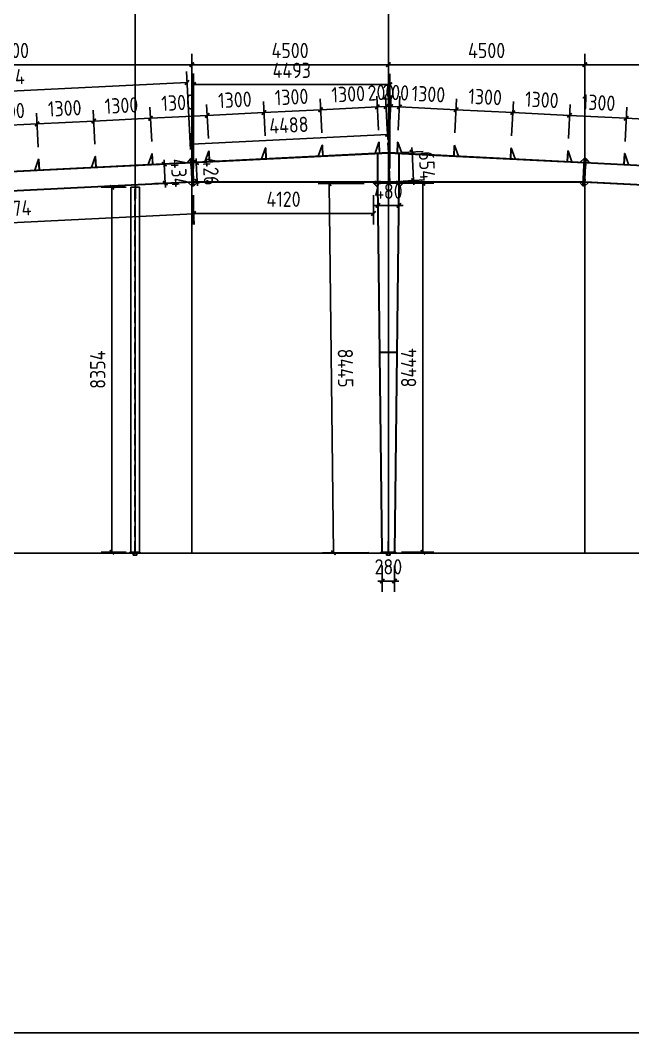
# Model space of a CAD drawing. Extents: x 102162 to 621267, y -39398 to 328893.
# Drawn here: x 190437 to 204461, y 223102 to 246274 of the extents above; entities that cross this region are included whole.
import ezdxf

# ---------------------------------------------------------------- set-up
doc = ezdxf.new("R2010")
doc.units = 0
doc.header["$LTSCALE"] = 1000
doc.header["$MEASUREMENT"] = 0
doc.linetypes.add('DASH', pattern=[0.35, 0.25, -0.1])
doc.layers.add('AXIS', color=3, linetype='Continuous')
doc.layers.add('DOTE', color=1, linetype='Continuous')
doc.styles.get("Standard").update_dxf_attribs({"font": 'gbenor.shx', "bigfont": 'gbcbig.shx'})
doc.dimstyles.get("Standard").update_dxf_attribs({"dimscale": 100, "dimtxt": 3.5, "dimasz": 1, "dimexe": 2.5, "dimexo": 3, "dimgap": 1.5, "dimtad": 1, "dimdec": 0, "dimzin": 0, "dimdsep": 46, "dimtxsty": 'Standard', "dimblk": 'ARCHTICK', "dimcen": 0.09, "dimadec": 0, "dimazin": 0, "dimtfac": 1, "dimtdec": 0, "dimtix": 1, "dimtmove": 2, "dimatfit": 3, "dimfxl": 1, "dimtolj": 1, "dimtzin": 0, "dimarcsym": 0})

# ---------------------------------------------------------------- blocks, each defined once
blk = doc.blocks.new('_ArchTick')
at = {"color": 0, "linetype": 'ByBlock', "const_width": 0.4}
blk.add_lwpolyline([(-0.5, -0.5), (0.5, 0.5)], dxfattribs=at)
blk = doc.blocks.new('*D5330')
at = {"layer": 'AXIS', "color": 0, "lineweight": -2}
for p, q in [((186065, 243169), (186065, 245507)), ((194365, 242097), (194365, 245507)), ((186065, 245257), (194365, 245257))]:
    blk.add_line(p, q, dxfattribs=at)
at = {"layer": 'Defpoints', "color": 0}
for p in [(194365, 245257), (186065, 242869), (194365, 241797)]:
    blk.add_point(p, dxfattribs=at)
at = {"layer": 'AXIS', "color": 0, "lineweight": -2, "xscale": 100, "yscale": 100, "zscale": 100, "rotation": 180}
blk.add_blockref('_ArchTick', (186065, 245257), dxfattribs=at)
at = {"layer": 'AXIS', "color": 0, "lineweight": -2, "xscale": 100, "yscale": 100, "zscale": 100}
blk.add_blockref('_ArchTick', (194365, 245257), dxfattribs=at)
at = {"layer": 'AXIS', "color": 0, "insert": (190215, 245582), "char_height": 350, "attachment_point": 5}
blk.add_mtext('\\A1;8300', dxfattribs=at)
blk = doc.blocks.new('*D5331')
at = {"layer": 'AXIS', "color": 0, "lineweight": -2}
for p, q in [((194365, 242097), (194365, 245507)), ((198865, 244239), (198865, 245507)), ((194365, 245257), (198865, 245257))]:
    blk.add_line(p, q, dxfattribs=at)
at = {"layer": 'Defpoints', "color": 0}
for p in [(198865, 245257), (198865, 243939), (194365, 241797)]:
    blk.add_point(p, dxfattribs=at)
at = {"layer": 'AXIS', "color": 0, "lineweight": -2, "xscale": 100, "yscale": 100, "zscale": 100, "rotation": 180}
blk.add_blockref('_ArchTick', (194365, 245257), dxfattribs=at)
at = {"layer": 'AXIS', "color": 0, "lineweight": -2, "xscale": 100, "yscale": 100, "zscale": 100}
blk.add_blockref('_ArchTick', (198865, 245257), dxfattribs=at)
at = {"layer": 'AXIS', "color": 0, "insert": (196615, 245582), "char_height": 350, "attachment_point": 5}
blk.add_mtext('\\A1;4500', dxfattribs=at)
blk = doc.blocks.new('*D5332')
at = {"layer": 'AXIS', "color": 0, "lineweight": -2}
for p, q in [((198639, 243762), (198600, 244540)), ((198839, 243772), (198800, 244550)), ((198613, 244291), (198513, 244286)), ((198813, 244301), (198613, 244291)), ((198813, 244301), (198912, 244306))]:
    blk.add_line(p, q, dxfattribs=at)
at = {"layer": 'Defpoints', "color": 0}
for p in [(198613, 244291), (198654, 243462), (198854, 243472)]:
    blk.add_point(p, dxfattribs=at)
at = {"layer": 'AXIS', "color": 0, "lineweight": -2, "xscale": 100, "yscale": 100, "zscale": 100}
for p, rotation in [((198613, 244291), 2.862405226122572), ((198813, 244301), 182.8624052261226)]:
    blk.add_blockref('_ArchTick', p, dxfattribs=dict(at, rotation=rotation))
at = {"layer": 'AXIS', "color": 0, "insert": (198696, 244620), "char_height": 350, "attachment_point": 5, "rotation": 2.8624}
blk.add_mtext('\\A1;200', dxfattribs=at)
blk = doc.blocks.new('*D5333')
at = {"layer": 'AXIS', "color": 0, "lineweight": -2}
for p, q in [((197341, 243697), (197302, 244476)), ((198639, 243762), (198600, 244540)), ((198613, 244291), (197314, 244226))]:
    blk.add_line(p, q, dxfattribs=at)
at = {"layer": 'Defpoints', "color": 0}
for p in [(197314, 244226), (197356, 243397), (198654, 243462)]:
    blk.add_point(p, dxfattribs=at)
at = {"layer": 'AXIS', "color": 0, "lineweight": -2, "xscale": 100, "yscale": 100, "zscale": 100}
for p, rotation in [((197314, 244226), 182.8624052245865), ((198613, 244291), 2.862405224586491)]:
    blk.add_blockref('_ArchTick', p, dxfattribs=dict(at, rotation=rotation))
at = {"layer": 'AXIS', "color": 0, "insert": (197947, 244583), "char_height": 350, "attachment_point": 5, "rotation": 2.8624}
blk.add_mtext('\\A1;1300', dxfattribs=at)
blk = doc.blocks.new('*D5334')
at = {"layer": 'AXIS', "color": 0, "lineweight": -2}
for p, q in [((197341, 243697), (197302, 244476)), ((196043, 243632), (196004, 244411)), ((197314, 244226), (196016, 244161))]:
    blk.add_line(p, q, dxfattribs=at)
at = {"layer": 'Defpoints', "color": 0}
for p in [(196016, 244161), (196057, 243332), (197356, 243397)]:
    blk.add_point(p, dxfattribs=at)
at = {"layer": 'AXIS', "color": 0, "lineweight": -2, "xscale": 100, "yscale": 100, "zscale": 100}
for p, rotation in [((197314, 244226), 2.862405224586491), ((196016, 244161), 182.8624052245865)]:
    blk.add_blockref('_ArchTick', p, dxfattribs=dict(at, rotation=rotation))
at = {"layer": 'AXIS', "color": 0, "insert": (196649, 244518), "char_height": 350, "attachment_point": 5, "rotation": 2.8624}
blk.add_mtext('\\A1;1300', dxfattribs=at)
blk = doc.blocks.new('*D5335')
at = {"layer": 'AXIS', "color": 0, "lineweight": -2}
for p, q in [((194744, 243567), (194705, 244346)), ((196043, 243632), (196004, 244411)), ((196016, 244161), (194718, 244096))]:
    blk.add_line(p, q, dxfattribs=at)
at = {"layer": 'Defpoints', "color": 0}
for p in [(194718, 244096), (196057, 243332), (194759, 243267)]:
    blk.add_point(p, dxfattribs=at)
at = {"layer": 'AXIS', "color": 0, "lineweight": -2, "xscale": 100, "yscale": 100, "zscale": 100}
for p, rotation in [((194718, 244096), 182.8624052245865), ((196016, 244161), 2.862405224586491)]:
    blk.add_blockref('_ArchTick', p, dxfattribs=dict(at, rotation=rotation))
at = {"layer": 'AXIS', "color": 0, "insert": (195351, 244453), "char_height": 350, "attachment_point": 5, "rotation": 2.8624}
blk.add_mtext('\\A1;1300', dxfattribs=at)
blk = doc.blocks.new('*D5336')
at = {"layer": 'AXIS', "color": 0, "lineweight": -2}
for p, q in [((193446, 243502), (193407, 244281)), ((194744, 243567), (194705, 244346)), ((194718, 244096), (193419, 244031))]:
    blk.add_line(p, q, dxfattribs=at)
at = {"layer": 'Defpoints', "color": 0}
for p in [(193419, 244031), (193461, 243203), (194759, 243267)]:
    blk.add_point(p, dxfattribs=at)
at = {"layer": 'AXIS', "color": 0, "lineweight": -2, "xscale": 100, "yscale": 100, "zscale": 100}
for p, rotation in [((193419, 244031), 182.8624052245865), ((194718, 244096), 2.862405224586491)]:
    blk.add_blockref('_ArchTick', p, dxfattribs=dict(at, rotation=rotation))
at = {"layer": 'AXIS', "color": 0, "insert": (194052, 244388), "char_height": 350, "attachment_point": 5, "rotation": 2.8624}
blk.add_mtext('\\A1;1300', dxfattribs=at)
blk = doc.blocks.new('*D5337')
at = {"layer": 'AXIS', "color": 0, "lineweight": -2}
for p, q in [((193446, 243502), (193407, 244281)), ((192147, 243437), (192108, 244216)), ((193419, 244031), (192121, 243966))]:
    blk.add_line(p, q, dxfattribs=at)
at = {"layer": 'Defpoints', "color": 0}
for p in [(192121, 243966), (192162, 243138), (193461, 243203)]:
    blk.add_point(p, dxfattribs=at)
at = {"layer": 'AXIS', "color": 0, "lineweight": -2, "xscale": 100, "yscale": 100, "zscale": 100}
for p, rotation in [((192121, 243966), 182.8624052245865), ((193419, 244031), 2.862405224586491)]:
    blk.add_blockref('_ArchTick', p, dxfattribs=dict(at, rotation=rotation))
at = {"layer": 'AXIS', "color": 0, "insert": (192754, 244323), "char_height": 350, "attachment_point": 5, "rotation": 2.8624}
blk.add_mtext('\\A1;1300', dxfattribs=at)
blk = doc.blocks.new('*D5338')
at = {"layer": 'AXIS', "color": 0, "lineweight": -2}
for p, q in [((190849, 243372), (190810, 244151)), ((192147, 243437), (192108, 244216)), ((192121, 243966), (190823, 243901))]:
    blk.add_line(p, q, dxfattribs=at)
at = {"layer": 'Defpoints', "color": 0}
for p in [(190823, 243901), (192162, 243138), (190864, 243073)]:
    blk.add_point(p, dxfattribs=at)
at = {"layer": 'AXIS', "color": 0, "lineweight": -2, "xscale": 100, "yscale": 100, "zscale": 100}
for p, rotation in [((192121, 243966), 2.862405224586491), ((190823, 243901), 182.8624052245865)]:
    blk.add_blockref('_ArchTick', p, dxfattribs=dict(at, rotation=rotation))
at = {"layer": 'AXIS', "color": 0, "insert": (191455, 244258), "char_height": 350, "attachment_point": 5, "rotation": 2.8624}
blk.add_mtext('\\A1;1300', dxfattribs=at)
blk = doc.blocks.new('*D5339')
at = {"layer": 'AXIS', "color": 0, "lineweight": -2}
for p, q in [((189551, 243307), (189512, 244086)), ((190849, 243372), (190810, 244151)), ((190823, 243901), (189524, 243836))]:
    blk.add_line(p, q, dxfattribs=at)
at = {"layer": 'Defpoints', "color": 0}
for p in [(189524, 243836), (189566, 243008), (190864, 243073)]:
    blk.add_point(p, dxfattribs=at)
at = {"layer": 'AXIS', "color": 0, "lineweight": -2, "xscale": 100, "yscale": 100, "zscale": 100}
for p, rotation in [((189524, 243836), 182.8624052245865), ((190823, 243901), 2.862405224586491)]:
    blk.add_blockref('_ArchTick', p, dxfattribs=dict(at, rotation=rotation))
at = {"layer": 'AXIS', "color": 0, "insert": (190157, 244193), "char_height": 350, "attachment_point": 5, "rotation": 2.8624}
blk.add_mtext('\\A1;1300', dxfattribs=at)
blk = doc.blocks.new('*D5426')
at = {"layer": 'AXIS', "color": 0, "lineweight": -2}
for p, q in [((203365, 242097), (203365, 245507)), ((211665, 243169), (211665, 245507)), ((211665, 245257), (203365, 245257))]:
    blk.add_line(p, q, dxfattribs=at)
at = {"layer": 'Defpoints', "color": 0}
for p in [(203365, 245257), (211665, 242869), (203365, 241797)]:
    blk.add_point(p, dxfattribs=at)
at = {"layer": 'AXIS', "color": 0, "lineweight": -2, "xscale": 100, "yscale": 100, "zscale": 100, "rotation": 180}
blk.add_blockref('_ArchTick', (203365, 245257), dxfattribs=at)
at = {"layer": 'AXIS', "color": 0, "lineweight": -2, "xscale": 100, "yscale": 100, "zscale": 100}
blk.add_blockref('_ArchTick', (211665, 245257), dxfattribs=at)
at = {"layer": 'AXIS', "color": 0, "insert": (207515, 245582), "char_height": 350, "attachment_point": 5}
blk.add_mtext('\\A1;8300', dxfattribs=at)
blk = doc.blocks.new('*D5427')
at = {"layer": 'AXIS', "color": 0, "lineweight": -2}
for p, q in [((198865, 244239), (198865, 245507)), ((203365, 242097), (203365, 245507)), ((203365, 245257), (198865, 245257))]:
    blk.add_line(p, q, dxfattribs=at)
at = {"layer": 'Defpoints', "color": 0}
for p in [(198865, 245257), (198865, 243939), (203365, 241797)]:
    blk.add_point(p, dxfattribs=at)
at = {"layer": 'AXIS', "color": 0, "lineweight": -2, "xscale": 100, "yscale": 100, "zscale": 100, "rotation": 180}
blk.add_blockref('_ArchTick', (198865, 245257), dxfattribs=at)
at = {"layer": 'AXIS', "color": 0, "lineweight": -2, "xscale": 100, "yscale": 100, "zscale": 100}
blk.add_blockref('_ArchTick', (203365, 245257), dxfattribs=at)
at = {"layer": 'AXIS', "color": 0, "insert": (201115, 245582), "char_height": 350, "attachment_point": 5}
blk.add_mtext('\\A1;4500', dxfattribs=at)
blk = doc.blocks.new('*D5428')
at = {"layer": 'AXIS', "color": 0, "lineweight": -2}
for p, q in [((198892, 243772), (198931, 244550)), ((199092, 243762), (199130, 244540)), ((198918, 244301), (198818, 244306)), ((198918, 244301), (199118, 244291)), ((199118, 244291), (199218, 244286))]:
    blk.add_line(p, q, dxfattribs=at)
at = {"layer": 'Defpoints', "color": 0}
for p in [(199118, 244291), (198877, 243472), (199077, 243462)]:
    blk.add_point(p, dxfattribs=at)
at = {"layer": 'AXIS', "color": 0, "lineweight": -2, "xscale": 100, "yscale": 100, "zscale": 100}
for p, rotation in [((198918, 244301), 357.1375947738775), ((199118, 244291), 177.1375947738774)]:
    blk.add_blockref('_ArchTick', p, dxfattribs=dict(at, rotation=rotation))
at = {"layer": 'AXIS', "color": 0, "insert": (199034, 244620), "char_height": 350, "attachment_point": 5, "rotation": 357.1376}
blk.add_mtext('\\A1;200', dxfattribs=at)
blk = doc.blocks.new('*D5429')
at = {"layer": 'AXIS', "color": 0, "lineweight": -2}
for p, q in [((199092, 243762), (199130, 244540)), ((200390, 243697), (200429, 244476)), ((199118, 244291), (200416, 244226))]:
    blk.add_line(p, q, dxfattribs=at)
at = {"layer": 'Defpoints', "color": 0}
for p in [(200416, 244226), (199077, 243462), (200375, 243397)]:
    blk.add_point(p, dxfattribs=at)
at = {"layer": 'AXIS', "color": 0, "lineweight": -2, "xscale": 100, "yscale": 100, "zscale": 100}
for p, rotation in [((199118, 244291), 177.1375947754135), ((200416, 244226), 357.1375947754135)]:
    blk.add_blockref('_ArchTick', p, dxfattribs=dict(at, rotation=rotation))
at = {"layer": 'AXIS', "color": 0, "insert": (199783, 244583), "char_height": 350, "attachment_point": 5, "rotation": 357.1376}
blk.add_mtext('\\A1;1300', dxfattribs=at)
blk = doc.blocks.new('*D5430')
at = {"layer": 'AXIS', "color": 0, "lineweight": -2}
for p, q in [((200390, 243697), (200429, 244476)), ((201688, 243632), (201727, 244411)), ((200416, 244226), (201715, 244161))]:
    blk.add_line(p, q, dxfattribs=at)
at = {"layer": 'Defpoints', "color": 0}
for p in [(201715, 244161), (200375, 243397), (201673, 243332)]:
    blk.add_point(p, dxfattribs=at)
at = {"layer": 'AXIS', "color": 0, "lineweight": -2, "xscale": 100, "yscale": 100, "zscale": 100}
for p, rotation in [((200416, 244226), 177.1375947754135), ((201715, 244161), 357.1375947754135)]:
    blk.add_blockref('_ArchTick', p, dxfattribs=dict(at, rotation=rotation))
at = {"layer": 'AXIS', "color": 0, "insert": (201082, 244518), "char_height": 350, "attachment_point": 5, "rotation": 357.1376}
blk.add_mtext('\\A1;1300', dxfattribs=at)
blk = doc.blocks.new('*D5431')
at = {"layer": 'AXIS', "color": 0, "lineweight": -2}
for p, q in [((201688, 243632), (201727, 244411)), ((202987, 243567), (203026, 244346)), ((201715, 244161), (203013, 244096))]:
    blk.add_line(p, q, dxfattribs=at)
at = {"layer": 'Defpoints', "color": 0}
for p in [(203013, 244096), (201673, 243332), (202972, 243267)]:
    blk.add_point(p, dxfattribs=at)
at = {"layer": 'AXIS', "color": 0, "lineweight": -2, "xscale": 100, "yscale": 100, "zscale": 100}
for p, rotation in [((201715, 244161), 177.1375947754135), ((203013, 244096), 357.1375947754135)]:
    blk.add_blockref('_ArchTick', p, dxfattribs=dict(at, rotation=rotation))
at = {"layer": 'AXIS', "color": 0, "insert": (202380, 244453), "char_height": 350, "attachment_point": 5, "rotation": 357.1376}
blk.add_mtext('\\A1;1300', dxfattribs=at)
blk = doc.blocks.new('*D5432')
at = {"layer": 'AXIS', "color": 0, "lineweight": -2}
for p, q in [((202987, 243567), (203026, 244346)), ((204285, 243502), (204324, 244281)), ((203013, 244096), (204311, 244031))]:
    blk.add_line(p, q, dxfattribs=at)
at = {"layer": 'Defpoints', "color": 0}
for p in [(204311, 244031), (202972, 243267), (204270, 243203)]:
    blk.add_point(p, dxfattribs=at)
at = {"layer": 'AXIS', "color": 0, "lineweight": -2, "xscale": 100, "yscale": 100, "zscale": 100}
for p, rotation in [((203013, 244096), 177.1375947754135), ((204311, 244031), 357.1375947754135)]:
    blk.add_blockref('_ArchTick', p, dxfattribs=dict(at, rotation=rotation))
at = {"layer": 'AXIS', "color": 0, "insert": (203679, 244388), "char_height": 350, "attachment_point": 5, "rotation": 357.1376}
blk.add_mtext('\\A1;1300', dxfattribs=at)
blk = doc.blocks.new('*D5433')
at = {"layer": 'AXIS', "color": 0, "lineweight": -2}
for p, q in [((204285, 243502), (204324, 244281)), ((204311, 244031), (205610, 243966)), ((205583, 243437), (205622, 244216))]:
    blk.add_line(p, q, dxfattribs=at)
at = {"layer": 'Defpoints', "color": 0}
for p in [(205610, 243966), (204270, 243203), (205568, 243138)]:
    blk.add_point(p, dxfattribs=at)
at = {"layer": 'AXIS', "color": 0, "lineweight": -2, "xscale": 100, "yscale": 100, "zscale": 100}
for p, rotation in [((204311, 244031), 177.1375947754135), ((205610, 243966), 357.1375947754135)]:
    blk.add_blockref('_ArchTick', p, dxfattribs=dict(at, rotation=rotation))
at = {"layer": 'AXIS', "color": 0, "insert": (204977, 244323), "char_height": 350, "attachment_point": 5, "rotation": 357.1376}
blk.add_mtext('\\A1;1300', dxfattribs=at)
blk = doc.blocks.new('*D5241')
at = {"color": 0, "lineweight": -2}
for p, q in [((194385, 242269), (194418, 241597)), ((186121, 241856), (186154, 241184)), ((186142, 241434), (194406, 241847))]:
    blk.add_line(p, q, dxfattribs=at)
at = {"layer": 'Defpoints', "color": 0}
for p in [(194370, 242569), (186106, 242155), (194406, 241847)]:
    blk.add_point(p, dxfattribs=at)
at = {"color": 0, "lineweight": -2, "xscale": 100, "yscale": 100, "zscale": 100}
for p, rotation in [((194406, 241847), 2.862405226111923), ((186142, 241434), 182.8624052261119)]:
    blk.add_blockref('_ArchTick', p, dxfattribs=dict(at, rotation=rotation))
at = {"color": 0, "insert": (190258, 241965), "char_height": 350, "attachment_point": 5, "rotation": 2.8624}
blk.add_mtext('\\A1;8274', dxfattribs=at)
blk = doc.blocks.new('*D5446')
at = {"color": 0, "lineweight": -2}
for p, q in [((194332, 243318), (194243, 245100)), ((185992, 244437), (194256, 244850)), ((186068, 242905), (185979, 244686))]:
    blk.add_line(p, q, dxfattribs=at)
at = {"layer": 'Defpoints', "color": 0}
for p in [(194256, 244850), (194347, 243018), (186083, 242605)]:
    blk.add_point(p, dxfattribs=at)
at = {"color": 0, "lineweight": -2, "xscale": 100, "yscale": 100, "zscale": 100}
for p, rotation in [((194256, 244850), 2.862405226111923), ((185992, 244437), 182.8624052261119)]:
    blk.add_blockref('_ArchTick', p, dxfattribs=dict(at, rotation=rotation))
at = {"color": 0, "insert": (190108, 244968), "char_height": 350, "attachment_point": 5, "rotation": 2.8624}
blk.add_mtext('\\A1;8274', dxfattribs=at)
blk = doc.blocks.new('*D5447')
at = {"color": 0, "lineweight": -2}
for p, q in [((194468, 243012), (194462, 243112)), ((194468, 243012), (194489, 242587)), ((194684, 243023), (194717, 243025)), ((194489, 242587), (194495, 242487)), ((194705, 242598), (194739, 242600))]:
    blk.add_line(p, q, dxfattribs=at)
at = {"layer": 'Defpoints', "color": 0}
for p in [(194384, 243008), (194406, 242582), (194489, 242587)]:
    blk.add_point(p, dxfattribs=at)
at = {"color": 0, "lineweight": -2, "xscale": 100, "yscale": 100, "zscale": 100}
for p, rotation in [((194468, 243012), 272.9438324779391), ((194489, 242587), 92.94383247793904)]:
    blk.add_blockref('_ArchTick', p, dxfattribs=dict(at, rotation=rotation))
at = {"color": 0, "insert": (194803, 242816), "char_height": 350, "attachment_point": 5, "rotation": 272.9438}
blk.add_mtext('\\A1;426', dxfattribs=at)
blk = doc.blocks.new('*D5448')
at = {"color": 0, "lineweight": -2}
for p, q in [((193735, 242979), (193730, 243079)), ((194048, 242995), (193486, 242967)), ((193735, 242979), (193757, 242546)), ((194070, 242562), (193507, 242534)), ((193757, 242546), (193762, 242446))]:
    blk.add_line(p, q, dxfattribs=at)
at = {"layer": 'Defpoints', "color": 0}
for p in [(194348, 243010), (193757, 242546), (194369, 242577)]:
    blk.add_point(p, dxfattribs=at)
at = {"color": 0, "lineweight": -2, "xscale": 100, "yscale": 100, "zscale": 100}
for p, rotation in [((193735, 242979), 272.8624052261137), ((193757, 242546), 92.86240522611367)]:
    blk.add_blockref('_ArchTick', p, dxfattribs=dict(at, rotation=rotation))
at = {"color": 0, "insert": (194071, 242779), "char_height": 350, "attachment_point": 5, "rotation": 272.8624}
blk.add_mtext('\\A1;434', dxfattribs=at)
blk = doc.blocks.new('*D5449')
at = {"color": 0, "lineweight": -2}
for p, q in [((198850, 243544), (198832, 243911)), ((194368, 243320), (194350, 243687)), ((194362, 243438), (198845, 243662))]:
    blk.add_line(p, q, dxfattribs=at)
at = {"layer": 'Defpoints', "color": 0}
for p in [(198845, 243662), (198865, 243244), (194383, 243020)]:
    blk.add_point(p, dxfattribs=at)
at = {"color": 0, "lineweight": -2, "xscale": 100, "yscale": 100, "zscale": 100}
for p, rotation in [((198845, 243662), 2.862405226112699), ((194362, 243438), 182.8624052261127)]:
    blk.add_blockref('_ArchTick', p, dxfattribs=dict(at, rotation=rotation))
at = {"color": 0, "insert": (196587, 243874), "char_height": 350, "attachment_point": 5, "rotation": 2.8624}
blk.add_mtext('\\A1;4488', dxfattribs=at)
blk = doc.blocks.new('*D5450')
at = {"color": 0, "lineweight": -2}
for p, q in [((198725, 233799), (198725, 233190)), ((199006, 233799), (199006, 233190)), ((198725, 233440), (198625, 233440)), ((198725, 233440), (199006, 233440)), ((199006, 233440), (199106, 233440))]:
    blk.add_line(p, q, dxfattribs=at)
at = {"layer": 'Defpoints', "color": 0}
for p in [(198725, 234099), (199006, 234099), (199006, 233440)]:
    blk.add_point(p, dxfattribs=at)
at = {"color": 0, "lineweight": -2, "xscale": 100, "yscale": 100, "zscale": 100}
blk.add_blockref('_ArchTick', (198725, 233440), dxfattribs=at)
at = {"color": 0, "lineweight": -2, "xscale": 100, "yscale": 100, "zscale": 100, "rotation": 180}
blk.add_blockref('_ArchTick', (199006, 233440), dxfattribs=at)
at = {"color": 0, "insert": (198865, 233765), "char_height": 350, "attachment_point": 5}
blk.add_mtext('\\A1;280', dxfattribs=at)
blk = doc.blocks.new('*D5452')
at = {"color": 0, "lineweight": -2}
for p, q in [((192865, 242453), (192286, 242453)), ((192536, 234099), (192536, 242453)), ((192865, 234099), (192286, 234099))]:
    blk.add_line(p, q, dxfattribs=at)
at = {"layer": 'Defpoints', "color": 0}
for p in [(192536, 242453), (193165, 242453), (193165, 234099)]:
    blk.add_point(p, dxfattribs=at)
at = {"color": 0, "lineweight": -2, "xscale": 100, "yscale": 100, "zscale": 100}
for p, rotation in [((192536, 242453), 90), ((192536, 234099), 270)]:
    blk.add_blockref('_ArchTick', p, dxfattribs=dict(at, rotation=rotation))
at = {"color": 0, "insert": (192211, 238276), "char_height": 350, "attachment_point": 5, "rotation": 90}
blk.add_mtext('\\A1;8354', dxfattribs=at)
blk = doc.blocks.new('*D5459')
at = {"color": 0, "lineweight": -2}
for p, q in [((194406, 242270), (194406, 241603)), ((198525, 242269), (198525, 241602)), ((194406, 241853), (198525, 241852))]:
    blk.add_line(p, q, dxfattribs=at)
at = {"layer": 'Defpoints', "color": 0}
for p in [(194406, 242570), (198525, 242569), (198525, 241852)]:
    blk.add_point(p, dxfattribs=at)
at = {"color": 0, "lineweight": -2, "xscale": 100, "yscale": 100, "zscale": 100}
for p, rotation in [((194406, 241853), 179.9812379222273), ((198525, 241852), 359.9812379222274)]:
    blk.add_blockref('_ArchTick', p, dxfattribs=dict(at, rotation=rotation))
at = {"color": 0, "insert": (196465, 242178), "char_height": 350, "attachment_point": 5, "rotation": 359.9812}
blk.add_mtext('\\A1;4120', dxfattribs=at)
blk = doc.blocks.new('*D5460')
at = {"color": 0, "lineweight": -2}
for p, q in [((199410, 243259), (199405, 243359)), ((199165, 243247), (199660, 243272)), ((199443, 242606), (199410, 243259)), ((199198, 242594), (199692, 242618)), ((199443, 242606), (199448, 242506))]:
    blk.add_line(p, q, dxfattribs=at)
at = {"layer": 'Defpoints', "color": 0}
for p in [(198865, 243232), (199410, 243259), (198898, 242579)]:
    blk.add_point(p, dxfattribs=at)
at = {"color": 0, "lineweight": -2, "xscale": 100, "yscale": 100, "zscale": 100}
for p, rotation in [((199410, 243259), 272.8624052261061), ((199443, 242606), 92.86240522610613)]:
    blk.add_blockref('_ArchTick', p, dxfattribs=dict(at, rotation=rotation))
at = {"color": 0, "insert": (199751, 242949), "char_height": 350, "attachment_point": 5, "rotation": 272.8624}
blk.add_mtext('\\A1;654', dxfattribs=at)
blk = doc.blocks.new('*D5461')
at = {"color": 0, "lineweight": -2}
for p, q in [((194405, 242882), (194407, 245054)), ((198898, 242879), (198900, 245051)), ((194407, 244804), (198900, 244801))]:
    blk.add_line(p, q, dxfattribs=at)
at = {"layer": 'Defpoints', "color": 0}
for p in [(198900, 244801), (194405, 242582), (198898, 242579)]:
    blk.add_point(p, dxfattribs=at)
at = {"color": 0, "lineweight": -2, "xscale": 100, "yscale": 100, "zscale": 100}
for p, rotation in [((194407, 244804), 179.9520881201546), ((198900, 244801), 359.9520881201546)]:
    blk.add_blockref('_ArchTick', p, dxfattribs=dict(at, rotation=rotation))
at = {"color": 0, "insert": (196654, 245128), "char_height": 350, "attachment_point": 5, "rotation": 359.9521}
blk.add_mtext('\\A1;4493', dxfattribs=at)
blk = doc.blocks.new('*D5383')
at = {"color": 0, "lineweight": -2}
for p, q in [((198315, 242539), (197258, 242527)), ((197508, 242530), (197608, 234086)), ((198415, 234095), (197358, 234083))]:
    blk.add_line(p, q, dxfattribs=at)
at = {"layer": 'Defpoints', "color": 0}
for p in [(198615, 242543), (197608, 234086), (198715, 234099)]:
    blk.add_point(p, dxfattribs=at)
at = {"color": 0, "lineweight": -2, "xscale": 100, "yscale": 100, "zscale": 100}
for p, rotation in [((197508, 242530), 90.67679729650712), ((197608, 234086), 270.6767972965071)]:
    blk.add_blockref('_ArchTick', p, dxfattribs=dict(at, rotation=rotation))
at = {"color": 0, "insert": (197883, 238312), "char_height": 350, "attachment_point": 5, "rotation": 270.6768}
blk.add_mtext('\\A1;8445', dxfattribs=at)
blk = doc.blocks.new('*D5384')
at = {"color": 0, "lineweight": -2}
for p, q in [((199165, 242543), (199905, 242543)), ((199655, 234099), (199655, 242543)), ((199165, 234099), (199905, 234099))]:
    blk.add_line(p, q, dxfattribs=at)
at = {"layer": 'Defpoints', "color": 0}
for p in [(198865, 242543), (199655, 242543), (198865, 234099)]:
    blk.add_point(p, dxfattribs=at)
at = {"color": 0, "lineweight": -2, "xscale": 100, "yscale": 100, "zscale": 100}
for p, rotation in [((199655, 242543), 90), ((199655, 234099), 270)]:
    blk.add_blockref('_ArchTick', p, dxfattribs=dict(at, rotation=rotation))
at = {"color": 0, "insert": (199330, 238321), "char_height": 350, "attachment_point": 5, "rotation": 90}
blk.add_mtext('\\A1;8444', dxfattribs=at)
blk = doc.blocks.new('*D5385')
at = {"color": 0, "lineweight": -2}
for p, q in [((198625, 242243), (198625, 241786)), ((199105, 242243), (199105, 241786)), ((198625, 242036), (198525, 242036)), ((198625, 242036), (199105, 242036)), ((199105, 242036), (199205, 242036))]:
    blk.add_line(p, q, dxfattribs=at)
at = {"layer": 'Defpoints', "color": 0}
for p in [(198625, 242543), (199105, 242543), (199105, 242036)]:
    blk.add_point(p, dxfattribs=at)
at = {"color": 0, "lineweight": -2, "xscale": 100, "yscale": 100, "zscale": 100}
blk.add_blockref('_ArchTick', (198625, 242036), dxfattribs=at)
at = {"color": 0, "lineweight": -2, "xscale": 100, "yscale": 100, "zscale": 100, "rotation": 180}
blk.add_blockref('_ArchTick', (199105, 242036), dxfattribs=at)
at = {"color": 0, "insert": (198865, 242361), "char_height": 350, "attachment_point": 5}
blk.add_mtext('\\A1;480', dxfattribs=at)

msp = doc.modelspace()

# ---------------------------------------------------------------- linework, layer by layer
for p, q in [((194365.4, 234079), (194365.4, 243379)), ((203365.4, 234079), (203365.4, 243379)), ((198865.4, 243244), (186065.4, 242604)), ((198865.4, 243232), (194384, 243007.9)), ((198615.4, 242579), (198614.9, 243219.5)), ((198625.4, 242579), (198624.9, 243219.5)), ((198865.4, 243244), (211665.4, 242604)), ((198865.4, 243232), (203346.8, 243007.9)), ((199105.4, 242579), (199105.9, 243219.5)), ((199115.4, 242579), (199115.9, 243219.5)), ((194365.8, 243011), (186083.8, 242596.9)), ((203365, 243011), (211647, 242596.9)), ((194369.5, 242576.7), (186087.5, 242162.6)), ((194369.9, 242568.7), (186087.9, 242154.6)), ((194405.2, 242582.5), (199205.4, 242578.4)), ((194405.8, 242570.5), (198525.4, 242569.1)), ((203325.5, 242582.5), (198525.4, 242578.4)), ((198615.4, 242543), (198715.2, 234099)), ((198715.2, 234099), (198615.4, 242543)), ((198625.4, 242543), (198725.2, 234099)), ((198725.2, 234099), (198625.4, 242543)), ((199005.6, 234099), (199105.4, 242543)), ((199105.4, 242543), (199005.6, 234099)), ((199015.6, 234099), (199115.4, 242543)), ((199115.4, 242543), (199015.6, 234099)), ((203324.9, 242570.5), (199205.4, 242569.1)), ((203342.9, 242569.6), (211642.9, 242154.6)), ((203361.3, 242576.7), (211643.3, 242162.6)), ((177562.3, 234079), (220234.7, 234079))]:
    msp.add_line(p, q)
at = {"color": 2}
for p, q in [((195963, 243098.9), (196050.4, 243353.6)), ((196050.4, 243353.6), (196056.4, 243353.9)), ((196062.9, 243103.9), (196050.4, 243353.6)), ((196068.9, 243104.2), (196056.4, 243353.9)), ((196057.5, 243332.3), (196068.9, 243104.2)), ((197261.4, 243163.8), (197348.8, 243418.5)), ((197348.8, 243418.5), (197354.8, 243418.8)), ((197361.3, 243168.8), (197348.8, 243418.5)), ((197367.3, 243169.1), (197354.8, 243418.8)), ((197355.9, 243397.3), (197367.3, 243169.1)), ((198559.8, 243228.7), (198647.2, 243483.4)), ((198647.2, 243483.4), (198653.2, 243483.7)), ((198659.7, 243233.7), (198647.2, 243483.4)), ((198665.6, 243234), (198653.2, 243483.7)), ((198854, 243472.2), (198865.4, 243244)), ((198876.8, 243472.2), (198865.4, 243244)), ((199065.1, 243234), (199077.6, 243483.7)), ((199071.1, 243233.7), (199083.6, 243483.4)), ((199083.6, 243483.4), (199077.6, 243483.7)), ((199171, 243228.7), (199083.6, 243483.4)), ((200363.5, 243169.1), (200376, 243418.8)), ((200374.9, 243397.3), (200363.5, 243169.1)), ((200369.5, 243168.8), (200382, 243418.5)), ((200382, 243418.5), (200376, 243418.8)), ((200469.4, 243163.8), (200382, 243418.5)), ((201661.9, 243104.2), (201674.4, 243353.9)), ((201673.3, 243332.3), (201661.9, 243104.2)), ((201667.9, 243103.9), (201680.4, 243353.6)), ((201680.4, 243353.6), (201674.4, 243353.9)), ((201767.8, 243098.9), (201680.4, 243353.6)), ((190769.5, 242839.2), (190856.9, 243093.9)), ((190856.9, 243093.9), (190862.9, 243094.2)), ((190869.4, 242844.2), (190856.9, 243093.9)), ((190875.4, 242844.5), (190862.9, 243094.2)), ((192067.9, 242904.1), (192155.3, 243158.8)), ((192155.3, 243158.8), (192161.3, 243159.1)), ((192167.8, 242909.1), (192155.3, 243158.8)), ((192173.8, 242909.4), (192161.3, 243159.1)), ((192162.3, 243137.6), (192173.8, 242909.4)), ((193366.3, 242969.1), (193453.7, 243223.7)), ((193453.7, 243223.7), (193459.6, 243224)), ((193466.1, 242974.1), (193453.7, 243223.7)), ((193472.1, 242974.4), (193459.6, 243224)), ((193460.7, 243202.5), (193472.1, 242974.4)), ((194342.9, 243108), (194257.5, 243013.6)), ((194342.9, 243108), (194378.9, 243109.8)), ((194374.4, 242478.8), (194342.9, 243108)), ((194392.4, 242479.7), (194360.9, 243108.9)), ((194410.3, 242480.6), (194378.9, 243109.8)), ((194378.9, 243109.8), (194473.3, 243024.4)), ((194664.6, 243034), (194752, 243288.7)), ((194752, 243288.7), (194758, 243289)), ((194764.5, 243039), (194752, 243288.7)), ((194770.5, 243039.3), (194758, 243289)), ((194759.1, 243267.4), (194770.5, 243039.3)), ((198865.4, 243244), (198865.4, 242569)), ((198865.4, 243244), (198865.4, 242569)), ((202960.3, 243039.3), (202972.8, 243289)), ((202971.7, 243267.4), (202960.3, 243039.3)), ((202966.3, 243039), (202978.8, 243288.7)), ((202978.8, 243288.7), (202972.8, 243289)), ((203066.1, 243034), (202978.8, 243288.7)), ((203351.9, 243109.8), (203257.5, 243024.4)), ((203320.5, 242480.6), (203351.9, 243109.8)), ((203338.4, 242479.7), (203369.9, 243108.9)), ((203387.9, 243108), (203351.9, 243109.8)), ((203356.4, 242478.8), (203387.9, 243108)), ((203387.9, 243108), (203473.3, 243013.6)), ((204258.7, 242974.4), (204271.1, 243224)), ((204270.1, 243202.5), (204258.7, 242974.4)), ((204264.7, 242974.1), (204277.1, 243223.7)), ((204277.1, 243223.7), (204271.1, 243224)), ((204364.5, 242969.1), (204277.1, 243223.7)), ((190864, 243072.7), (190875.4, 242844.5)), ((194325.2, 243062.1), (194401.1, 243065.9)), ((194330.2, 242962.2), (194406.1, 242966)), ((194365.4, 243019), (194387.9, 242569.6)), ((203400.6, 242962.2), (203324.7, 242966)), ((203405.6, 243062.1), (203329.7, 243065.9)), ((203365.4, 243019), (203342.9, 242569.6)), ((194347.2, 242622.6), (194423.1, 242626.4)), ((203383.6, 242622.6), (203307.7, 242626.4)), ((193065.4, 242453.5), (193165.4, 242453.5)), ((193068.4, 242453.5), (193068.4, 242503.6)), ((193068.4, 242453.5), (193068.4, 242183.5)), ((193078.4, 242183.5), (193078.4, 242504.1)), ((194374.4, 242478.8), (194280, 242562)), ((194352.2, 242522.7), (194428.1, 242526.5)), ((194374.4, 242478.8), (194410.3, 242480.6)), ((194410.3, 242480.6), (194491.6, 242570.4)), ((198525.4, 242561), (198525.4, 242579)), ((198525.4, 242579), (199205.4, 242579)), ((198865.4, 242561), (198525.4, 242561)), ((198525.4, 242561), (198525.4, 242543)), ((198525.4, 242543), (199205.4, 242543)), ((198525.4, 242543), (198616.5, 242453)), ((198570.4, 242599), (198570.4, 242523)), ((198670.4, 242599), (198670.4, 242523)), ((199205.4, 242561), (198865.4, 242561)), ((199060.4, 242523), (199060.4, 242598.5)), ((199205.4, 242543), (199115.4, 242453)), ((199160.4, 242523), (199160.4, 242598.5)), ((199205.4, 242579), (199205.4, 242561)), ((199205.4, 242543), (199205.4, 242561)), ((203320.5, 242480.6), (203239.2, 242570.4)), ((203378.6, 242522.7), (203302.7, 242526.5)), ((203356.4, 242478.8), (203320.5, 242480.6)), ((203356.4, 242478.8), (203450.8, 242562)), ((193068.4, 242183.5), (193078.4, 242183.5)), ((198671.1, 238679), (199059.7, 238679)), ((198671.1, 238671), (199059.7, 238671)), ((198861.4, 234099), (198861.4, 234349)), ((198861.4, 234349), (198865.4, 234349)), ((198865.4, 234349), (198861.4, 234349)), ((198861.4, 234349), (198861.4, 234099)), ((198865.4, 234349), (198869.4, 234349)), ((198869.4, 234349), (198865.4, 234349)), ((198869.4, 234349), (198869.4, 234099)), ((198869.4, 234099), (198869.4, 234349)), ((192945.4, 234079), (192945.4, 234099)), ((192945.4, 234099), (193185.4, 234099)), ((193065.4, 234079), (192945.4, 234079)), ((193185.4, 234079), (193065.4, 234079)), ((193185.4, 234099), (193185.4, 234079)), ((198695.4, 234079), (198695.4, 234099)), ((198695.4, 234099), (199035.4, 234099)), ((199035.4, 234099), (198695.4, 234099)), ((198695.4, 234099), (198695.4, 234079)), ((198865.4, 234079), (198695.4, 234079)), ((198695.4, 234079), (198865.4, 234079)), ((198869.4, 234099), (198861.4, 234099)), ((198861.4, 234099), (198869.4, 234099)), ((199035.4, 234079), (198865.4, 234079)), ((198865.4, 234079), (199035.4, 234079)), ((199035.4, 234099), (199035.4, 234079)), ((199035.4, 234079), (199035.4, 234099))]:
    msp.add_line(p, q, dxfattribs=at)
at = {"color": 1}
msp.add_line((198898.1, 242578.7), (198865.4, 243232), dxfattribs=at)
at = {"color": 0}
msp.add_line((193165.4, 242453.5), (192965.4, 242453.5), dxfattribs=at)
at = {"color": 6}
for p, q in [((193025.4, 234079), (193025.4, 234029)), ((193035.4, 234079), (193035.4, 234029)), ((193095.4, 234029), (193095.4, 234079)), ((193105.4, 234029), (193105.4, 234079)), ((198825.4, 234079), (198825.4, 234029)), ((198825.4, 234029), (198825.4, 234079)), ((198835.4, 234079), (198835.4, 234029)), ((198835.4, 234029), (198835.4, 234079)), ((198895.4, 234029), (198895.4, 234079)), ((198895.4, 234079), (198895.4, 234029)), ((198905.4, 234029), (198905.4, 234079)), ((198905.4, 234079), (198905.4, 234029)), ((193025.4, 234029), (193105.4, 234029)), ((198825.4, 234029), (198905.4, 234029)), ((198905.4, 234029), (198825.4, 234029))]:
    msp.add_line(p, q, dxfattribs=at)
msp.add_lwpolyline([(176411.7, 254601.7), (220961.7, 254601.7), (220961.7, 223101.7), (176411.7, 223101.7)], close=True)
at = {"layer": 'DOTE'}
for p, q in [((193065.4, 234079), (193065.4, 250116.1)), ((198865.4, 234079), (198865.4, 250116.1))]:
    msp.add_line(p, q, dxfattribs=at)
at = {"layer": 'DOTE', "color": 0}
for p, q in [((192965.4, 234099), (192965.4, 242453.5)), ((193165.4, 234099), (193165.4, 242453.5))]:
    msp.add_line(p, q, dxfattribs=at)
at = {"layer": 'DOTE', "color": 0, "linetype": 'DASH'}
for p, q in [((193062.4, 234099), (193062.4, 242453.5)), ((193068.4, 234099), (193068.4, 242453.5))]:
    msp.add_line(p, q, dxfattribs=at)

# ---------------------------------------------------------------- dimensions: what is measured, and where the dimension line sits
at = {"color": 1}
for p1, p2, distance, picture, middle in [((186083.4, 242604.9), (194347.4, 243018.1), 1834.1, '*D5446', (190107.6, 244967.9)), ((194405.2, 242582.5), (198898.1, 242578.7), 2222, '*D5461', (196653.8, 245127.5)), ((194383.4, 243019.9), (198865.4, 243244), 418.3, '*D5449', (196587.3, 243874.3)), ((198898.1, 242578.7), (198865.4, 243232), -545.4, '*D5460', (199751, 242948.8)), ((194347.8, 243010.1), (194369.5, 242576.7), -613.4, '*D5448', (194070.6, 242779)), ((194384, 243007.9), (194405.9, 242582.5), 83.7, '*D5447', (194803, 242816.2)), ((186105.8, 242155.5), (194369.9, 242568.7), -722.4, '*D5241', (190257.7, 241965.2)), ((193165.3959, 234099.0139), (193165.3959, 242453.4517), 629.781, '*D5452', (192210.615, 238276.2328)), ((194405.8, 242570.5), (198525.4, 242569.1), -717.1, '*D5459', (196465.5, 242177.7)), ((198615.4, 242543), (198715.2, 234099), -1107.2, '*D5383', (197883.2, 238311.8))]:
    dim = msp.add_aligned_dim(p1=p1, p2=p2, distance=distance, dimstyle='Standard', dxfattribs=at)
    dim.commit()
    dim.dimension.update_dxf_attribs({"geometry": picture, "text_midpoint": middle})
for base, p1, p2, picture, middle in [((199105.4, 242035.8), (198625.4, 242543), (199105.4, 242543), '*D5385', (198865.4, 242360.8)), ((199005.6, 233439.8), (198725.2, 234099), (199005.6, 234099), '*D5450', (198865.4, 233764.8))]:
    dim = msp.add_linear_dim(base=base, p1=p1, p2=p2, dimstyle='Standard', dxfattribs=at)
    dim.commit()
    dim.dimension.update_dxf_attribs({"geometry": picture, "text_midpoint": middle})
dim = msp.add_linear_dim(base=(199655.1, 242543), p1=(198865.4, 234099), p2=(198865.4, 242543), angle=90, dimstyle='Standard', dxfattribs=at)
dim.commit()
dim.dimension.update_dxf_attribs({"geometry": '*D5384', "text_midpoint": (199330.1, 238321)})
at = {"layer": 'AXIS'}
for base, p1, p2, picture, middle in [((194365.4, 245257.2), (186065.4, 242869.2), (194365.4, 241797.2), '*D5330', (190215.4, 245582.2)), ((198865.4, 245257.2), (194365.4, 241797.2), (198865.4, 243939.1), '*D5331', (196615.4, 245582.2))]:
    dim = msp.add_linear_dim(base=base, p1=p1, p2=p2, dimstyle='Standard', dxfattribs=at)
    dim.commit()
    dim.dimension.update_dxf_attribs({"geometry": picture, "text_midpoint": middle})
for base, p1, p2, angle, picture, middle in [((198865.4, 245257.2), (203365.4, 241797.2), (198865.4, 243939.1), 180, '*D5427', (201115.4, 245582.2)), ((203365.4, 245257.2), (211665.4, 242869.2), (203365.4, 241797.2), 180, '*D5426', (207515.4, 245582.2)), ((194717.7, 244096), (196057.5, 243332.3), (194759.1, 243267.4), 2.86241, '*D5335', (195350.6, 244453.1)), ((196016.1, 244161), (197355.9, 243397.3), (196057.5, 243332.3), 2.86241, '*D5334', (196649, 244518)), ((197314.4, 244225.9), (198654.2, 243462.2), (197355.9, 243397.3), 2.86241, '*D5333', (197947.4, 244582.9)), ((200416.4, 244225.9), (199076.6, 243462.2), (200374.9, 243397.3), 177.13759, '*D5429', (199783.4, 244582.9)), ((201714.7, 244161), (200374.9, 243397.3), (201673.3, 243332.3), 177.13759, '*D5430', (201081.8, 244518)), ((203013.1, 244096), (201673.3, 243332.3), (202971.7, 243267.4), 177.13759, '*D5431', (202380.2, 244453.1)), ((190822.5, 243901.3), (192162.3, 243137.6), (190864, 243072.7), 2.86241, '*D5338', (191455.5, 244258.3)), ((192120.9, 243966.2), (193460.7, 243202.5), (192162.3, 243137.6), 2.86241, '*D5337', (192753.9, 244323.3)), ((193419.3, 244031.1), (194759.1, 243267.4), (193460.7, 243202.5), 2.86241, '*D5336', (194052.3, 244388.2)), ((204311.5, 244031.1), (202971.7, 243267.4), (204270.1, 243202.5), 177.13759, '*D5432', (203678.5, 244388.2)), ((205609.9, 243966.2), (204270.1, 243202.5), (205568.4, 243137.6), 177.13759, '*D5433', (204976.9, 244323.3)), ((189524.2, 243836.4), (190864, 243072.7), (189565.6, 243007.8), 2.86241, '*D5339', (190157.1, 244193.4))]:
    dim = msp.add_linear_dim(base=base, p1=p1, p2=p2, angle=angle, dimstyle='Standard', dxfattribs=at)
    dim.commit()
    dim.dimension.update_dxf_attribs({"geometry": picture, "text_midpoint": middle})
for p1, p2, distance, picture, middle in [((198854, 243472.2), (198654.2, 243462.2), -829.7, '*D5332', (198696.5, 244620.4)), ((198876.8, 243472.2), (199076.6, 243462.2), 829.7, '*D5428', (199034.3, 244620.4))]:
    dim = msp.add_aligned_dim(p1=p1, p2=p2, distance=distance, dimstyle='Standard', dxfattribs=at)
    dim.commit()
    dim.dimension.update_dxf_attribs({"geometry": picture, "text_midpoint": middle})

doc.saveas('drawing.dxf')
